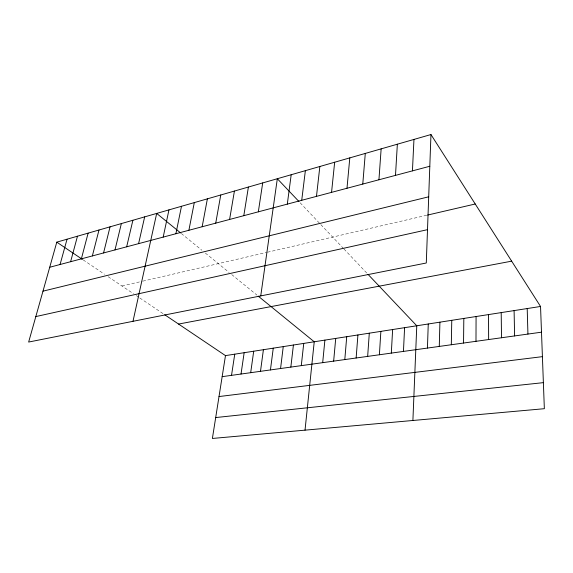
<?xml version="1.0" encoding="UTF-8"?>
<svg xmlns="http://www.w3.org/2000/svg" width="573" height="573" viewBox="0 0 573 573"><rect width="100%" height="100%" fill="white"/><g stroke="black" fill="none" stroke-linecap="round" stroke-linejoin="round"><path stroke-width="0.43" stroke-dasharray="2.87 2.15" d="M121.963 285.991L142.04 281.329M142.899 281.128L266.631 252.414M267.476 252.22L426.785 215.247M83.2 259.913L104.487 274.238M108.175 276.716L133.466 293.727M136.288 295.625L139.11 297.523M139.798 297.989L163.334 313.818M181.326 233.498L201.882 250.243M205.349 253.073L229.085 272.404M231.721 274.553L256.926 295.088M300.159 202.806L320.3 224.05M320.873 224.652L343.406 248.41M343.993 249.026L366.82 273.106"/><path stroke-width="0.86" d="M475.984 341.307L476.077 316.525M463.543 343.041L463.822 318.438M451.309 344.745L451.768 320.321M439.276 346.421L439.914 322.169M427.437 348.069L428.253 323.989M430.96 134.54L426.291 263L28.65 342.052L56.791 242.15L430.96 134.54L540.54 306.469L544.35 408.699L212.39 438.46L225.483 355.618L164.73 314.756M412.897 420.482L416.772 325.779L367.966 274.309M403.449 351.414L404.595 327.677M412.438 170.876L413.957 139.432M391.316 353.104L392.634 329.547M395.492 175.381L397.354 144.21M379.39 354.759L380.866 331.38M378.939 179.779L381.138 148.873M367.665 356.392L369.299 333.185M356.134 358.003L357.917 334.961M362.773 184.069L365.288 153.428M344.803 359.579L346.729 336.702M333.651 361.133L335.721 338.421M346.987 188.266L349.802 157.883M322.685 362.659L324.891 340.111M331.552 192.37L334.661 162.238M305.022 430.151L314.233 341.773L258.23 296.148M301.283 365.638L303.74 343.413M316.475 196.374L319.849 166.499M290.84 367.092L293.419 345.018M280.562 368.525L283.255 346.608M301.727 200.292L305.366 170.661M270.442 369.936L273.257 348.169M287.309 204.124L291.191 174.736M260.486 371.325L263.408 349.702M260.744 295.912L277.325 178.726L298.999 201.581M250.68 372.686L253.71 351.213M241.025 374.033L244.155 352.703M231.521 375.358L234.751 354.171M258.33 211.824L262.699 182.93M243.804 215.684L248.403 187.049M229.601 219.459L234.421 191.067M215.727 223.148L220.755 194.999M202.154 226.75L207.383 198.845M188.882 230.282L194.297 202.606M175.897 233.727L181.491 206.287M163.19 237.107L168.956 209.89M132.986 321.31L156.687 213.421L180.681 232.967M138.587 243.647L144.668 216.881M126.669 246.813L132.893 220.261M114.994 249.914L121.361 223.585M103.563 252.951L110.059 226.829M92.353 255.93L98.986 230.017M81.373 258.846L88.12 233.139M70.615 261.703L77.477 236.205M60.065 264.511L67.034 239.206M49.715 267.262L429.807 166.256M42.982 291.163L428.697 196.804M427.644 215.047L475.232 204.002M35.827 316.575L427.501 229.666M178.561 324.06L511.66 261.159M225.483 355.618L540.54 306.469M222.159 376.662L541.499 332.182M219.015 396.552L542.409 356.65M215.692 417.559L543.376 382.649M56.791 242.15L82.462 259.426M527.203 308.553L527.934 334.073M514.096 310.595L514.611 335.928M501.203 312.607L501.511 337.755M488.533 314.584L488.64 339.545"/></g></svg>
